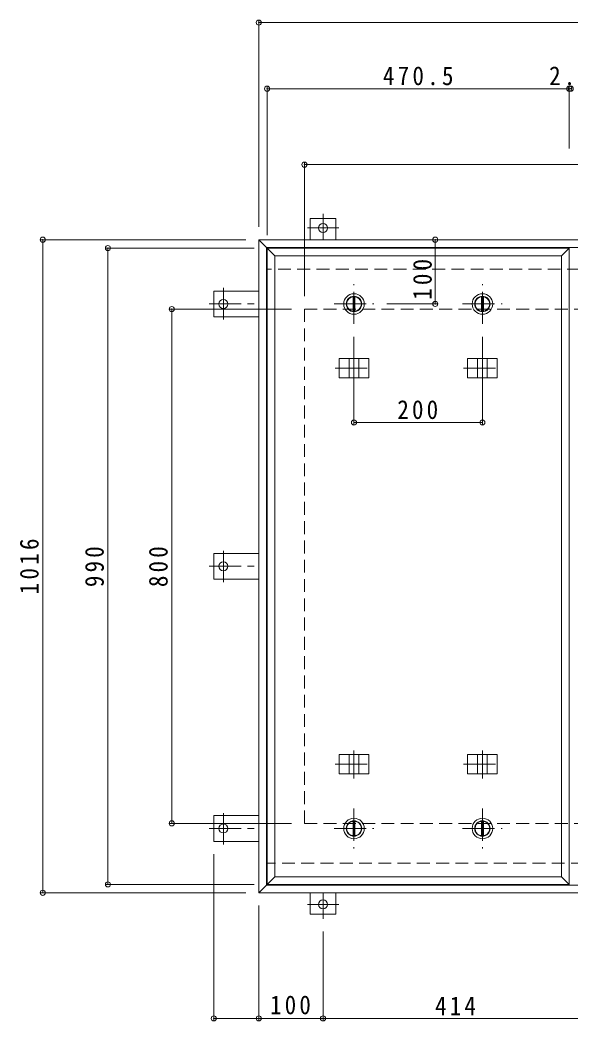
# Model space of a CAD drawing. Units: millimetres at full size, sheet at 1:10. Extents: x -2620 to 2738, y -1962 to 1768.
# Drawn here: x -2554 to -1698, y -227 to 1331 of the extents above; entities that cross this region are included whole.
import ezdxf

# ---------------------------------------------------------------- set-up
doc = ezdxf.new("R2010")
doc.units = ezdxf.units.MM
doc.header["$LTSCALE"] = 10
doc.header["$PDMODE"] = 32
doc.header["$PDSIZE"] = 8
doc.linetypes.add('CHAIN1', pattern=[8, 5, -1, 1, -1])
doc.linetypes.add('DASHED2', pattern=[3, 2, -1])
for name, color, linetype, lineweight in [('0-1_躯体', 2, 'DASHED2', 9), ('0-2_仕上', 4, 'Continuous', 9), ('0-3_建具', 4, 'Continuous', 9), ('0-C_084', 2, 'Continuous', 9), ('0-E_090', 3, 'Continuous', 9), ('0-F_092', 7, 'Continuous', 9)]:
    doc.layers.add(name, color=color, linetype=linetype, lineweight=lineweight)
doc.styles.add('ＭＳ ゴシック', font='')
doc.styles.get('ＭＳ ゴシック').set_extended_font_data('MS Gothic')

msp = doc.modelspace()

# ---------------------------------------------------------------- linework, layer by layer
at = {"layer": '0-1_躯体'}
for p, q in [((-752.35, 942.92), (-2170.35, 942.92)), ((-2111.35, 880.92), (-811.35, 880.92)), ((-2111.35, 80.92), (-2111.35, 880.92)), ((-2111.35, 80.92), (-811.35, 80.92)), ((-1226.1, 18.92), (-2170.35, 18.92))]:
    msp.add_line(p, q, dxfattribs=at)
at = {"layer": '0-2_仕上'}
for p, q in [((-2169.35, 975.92), (-1698.85, 975.92)), ((-2157.35, 963.92), (-2169.35, 975.92)), ((-2169.35, 975.92), (-2169.35, -14.08)), ((-1710.85, 963.92), (-1698.85, 975.92)), ((-1698.85, 975.92), (-1698.85, -14.08)), ((-2157.35, 963.92), (-1710.85, 963.92)), ((-2157.35, 963.92), (-2157.35, -2.08)), ((-1710.85, 963.92), (-1710.85, -2.08))]:
    msp.add_line(p, q, dxfattribs=at)
for points in [[(-2157.35, -2.08), (-2169.35, -14.08), (-1698.85, -14.08)], [(-2157.35, -2.08), (-1710.85, -2.08), (-1698.85, -14.08)]]:
    msp.add_lwpolyline(points, dxfattribs=at)
at = {"layer": '0-3_建具', "color": 2}
for p, q in [((-740.35, 988.92), (-2182.35, 988.92)), ((-2182.35, 988.92), (-2170.35, 976.92)), ((-2182.35, -27.08), (-2182.35, 988.92)), ((-752.35, 976.92), (-2170.35, 976.92)), ((-2170.35, -15.08), (-2170.35, 976.92)), ((-2182.35, -27.08), (-2170.35, -15.08)), ((-752.35, -15.08), (-2170.35, -15.08)), ((-740.35, -27.08), (-2182.35, -27.08))]:
    msp.add_line(p, q, dxfattribs=at)
at = {"layer": '0-3_建具', "linetype": 'CHAIN1'}
for p, q in [((-2034.1, 811.04), (-2034.1, 767.8)), ((-1834.1, 811.04), (-1834.1, 767.8)), ((-2063.51, 788.92), (-2004.69, 788.92)), ((-1863.51, 788.92), (-1804.69, 788.92)), ((-2034.1, 150.81), (-2034.1, 194.04)), ((-1834.1, 150.81), (-1834.1, 194.04)), ((-2063.51, 172.92), (-2004.69, 172.92)), ((-1863.51, 172.92), (-1804.69, 172.92))]:
    msp.add_line(p, q, dxfattribs=at)
at = {"layer": '0-3_建具'}
for p, q in [((-2057.19, 803.92), (-2057.19, 773.92)), ((-2057.19, 803.92), (-2011.01, 803.92)), ((-2041.6, 803.92), (-2041.6, 773.92)), ((-2026.6, 803.92), (-2026.6, 773.92)), ((-2011.01, 803.92), (-2011.01, 773.92)), ((-1857.19, 803.92), (-1857.19, 773.92)), ((-1857.19, 803.92), (-1811.01, 803.92)), ((-1841.6, 803.92), (-1841.6, 773.92)), ((-1826.6, 803.92), (-1826.6, 773.92)), ((-1811.01, 803.92), (-1811.01, 773.92)), ((-2057.19, 773.92), (-2011.01, 773.92)), ((-1857.19, 773.92), (-1811.01, 773.92)), ((-2057.19, 187.92), (-2011.01, 187.92)), ((-2057.19, 157.92), (-2057.19, 187.92)), ((-2041.6, 157.92), (-2041.6, 187.92)), ((-2026.6, 157.92), (-2026.6, 187.92)), ((-2011.01, 157.92), (-2011.01, 187.92)), ((-1857.19, 187.92), (-1811.01, 187.92)), ((-1857.19, 157.92), (-1857.19, 187.92)), ((-1841.6, 157.92), (-1841.6, 187.92)), ((-1826.6, 157.92), (-1826.6, 187.92)), ((-1811.01, 157.92), (-1811.01, 187.92)), ((-2057.19, 157.92), (-2011.01, 157.92)), ((-1857.19, 157.92), (-1811.01, 157.92))]:
    msp.add_line(p, q, dxfattribs=at)
at = {"layer": '0-C_084', "linetype": 'CHAIN1'}
for p, q in [((-2034.1, 857.92), (-2034.1, 919.92)), ((-1834.1, 857.92), (-1834.1, 919.92)), ((-2065.1, 888.92), (-2003.1, 888.92)), ((-1865.1, 888.92), (-1803.1, 888.92)), ((-2034.1, 103.92), (-2034.1, 41.92)), ((-1834.1, 103.92), (-1834.1, 41.92)), ((-2065.1, 72.92), (-2003.1, 72.92)), ((-1865.1, 72.92), (-1803.1, 72.92))]:
    msp.add_line(p, q, dxfattribs=at)
at = {"layer": '0-C_084'}
for p, q in [((-2035.6, 900.33), (-2035.6, 877.52)), ((-2032.6, 900.33), (-2032.6, 877.52)), ((-1835.6, 900.33), (-1835.6, 877.52)), ((-1832.6, 900.33), (-1832.6, 877.52)), ((-2035.6, 61.52), (-2035.6, 84.33)), ((-2032.6, 61.52), (-2032.6, 84.33)), ((-1835.6, 61.52), (-1835.6, 84.33)), ((-1832.6, 61.52), (-1832.6, 84.33))]:
    msp.add_line(p, q, dxfattribs=at)
for centre, radius in [((-2034.1, 888.92), 16), ((-1834.1, 888.92), 16), ((-2034.1, 888.92), 12), ((-2034.1, 888.92), 11.5), ((-1834.1, 888.92), 12), ((-1834.1, 888.92), 11.5), ((-2034.1, 72.92), 16), ((-2034.1, 72.92), 12), ((-2034.1, 72.92), 11.5), ((-1834.1, 72.92), 16), ((-1834.1, 72.92), 12), ((-1834.1, 72.92), 11.5)]:
    msp.add_circle(centre, radius, dxfattribs=at)
at = {"layer": '0-E_090', "linetype": 'CHAIN1'}
for p, q in [((-2082.35, 1029.28), (-2082.35, 989.12)), ((-2057.51, 1007.12), (-2106.39, 1007.12)), ((-2237.55, 913.76), (-2237.55, 864.88)), ((-2259.71, 888.92), (-2182.35, 888.92)), ((-2237.55, 456.08), (-2237.55, 504.97)), ((-2259.71, 480.92), (-2182.35, 480.92)), ((-2237.55, 48.08), (-2237.55, 96.97)), ((-2259.71, 72.92), (-2182.35, 72.92)), ((-2082.35, -67.43), (-2082.35, -27.28)), ((-2057.51, -45.28), (-2106.39, -45.28))]:
    msp.add_line(p, q, dxfattribs=at)
at = {"layer": '0-E_090'}
for p, q in [((-2102.35, 988.92), (-2102.35, 1022.12)), ((-2062.35, 1022.12), (-2102.35, 1022.12)), ((-2062.35, 988.92), (-2062.35, 1022.12)), ((-2182.35, 908.92), (-2252.55, 908.92)), ((-2252.55, 908.92), (-2252.55, 868.92)), ((-2182.35, 868.92), (-2252.55, 868.92)), ((-2252.55, 460.92), (-2252.55, 500.92)), ((-2182.35, 500.92), (-2252.55, 500.92)), ((-2182.35, 460.92), (-2252.55, 460.92)), ((-2252.55, 52.92), (-2252.55, 92.92)), ((-2182.35, 92.92), (-2252.55, 92.92)), ((-2182.35, 52.92), (-2252.55, 52.92)), ((-2102.35, -27.08), (-2102.35, -60.28)), ((-2062.35, -27.08), (-2062.35, -60.28)), ((-2062.35, -60.28), (-2102.35, -60.28))]:
    msp.add_line(p, q, dxfattribs=at)
for centre in [(-2082.35, 1007.12), (-2237.55, 888.92), (-2237.55, 480.92), (-2237.55, 72.92), (-2082.35, -45.28)]:
    msp.add_circle(centre, 7, dxfattribs=at)
at = {"layer": '0-F_092'}
for p, q in [((-2182.35, 1329.64), (-2182.35, 1008.92)), ((-2182.35, 1326.64), (-740.35, 1326.64)), ((-2169.35, 1226.84), (-2169.35, 995.92)), ((-2169.35, 1223.84), (-1698.85, 1223.84)), ((-1698.85, 1226.84), (-1698.85, 1130.74)), ((-1698.85, 1223.84), (-1696.6, 1223.84)), ((-2111.35, 1108.64), (-2111.35, 900.92)), ((-2111.35, 1105.64), (-811.35, 1105.64)), ((-2521.75, 988.92), (-2202.35, 988.92)), ((-2518.75, 988.92), (-2518.75, -27.08)), ((-1907.52, 988.92), (-1907.52, 888.92)), ((-2420.31, 975.92), (-2189.35, 975.92)), ((-2417.31, -14.08), (-2417.31, 975.92)), ((-1904.52, 888.92), (-1983.1, 888.92)), ((-2320.86, 880.92), (-2131.35, 880.92)), ((-2317.86, 80.92), (-2317.86, 880.92)), ((-2034.1, 701.49), (-2034.1, 837.92)), ((-1834.1, 701.49), (-1834.1, 837.92)), ((-2034.1, 704.49), (-1834.1, 704.49)), ((-2320.86, 80.92), (-2131.35, 80.92)), ((-2252.55, -225.53), (-2252.55, 32.92)), ((-2420.31, -14.08), (-2189.35, -14.08)), ((-2521.75, -27.08), (-2202.35, -27.08)), ((-2182.35, -225.53), (-2182.35, -47.08)), ((-2082.35, -225.53), (-2082.35, -87.43)), ((-2252.55, -222.53), (-2182.35, -222.53)), ((-2182.35, -222.53), (-2082.35, -222.53)), ((-2082.35, -222.53), (-1668.35, -222.53))]:
    msp.add_line(p, q, dxfattribs=at)
for p in [(-2182.35, 1326.64), (-2169.35, 1223.84), (-1698.85, 1223.84), (-1696.6, 1223.84), (-2111.35, 1105.64), (-2518.75, 988.92), (-1907.52, 988.92), (-2417.31, 975.92), (-1907.52, 888.92), (-2317.86, 880.92), (-2034.1, 704.49), (-1834.1, 704.49), (-2317.86, 80.92), (-2417.31, -14.08), (-2518.75, -27.08), (-2252.55, -222.53), (-2182.35, -222.53), (-2082.35, -222.53)]:
    msp.add_point(p, dxfattribs=at)

# ---------------------------------------------------------------- texts
at = {"layer": '0-F_092', "color": 2, "char_height": 29.33, "attachment_point": 7, "style": 'ＭＳ ゴシック'}
for s, insert in [('\\T1.28;\\W0.9;470.5', (-1989.1, 1228.84)), ('\\T1.27;\\W0.9;2.3', (-1730.22, 1228.84)), ('\\T1.27;\\W0.9;200', (-1966.6, 709.49)), ('\\T1.27;\\W0.9;100', (-2164.85, -216.53)), ('\\T1.27;\\W0.9;414', (-1907.85, -217.53))]:
    msp.add_mtext(s, dxfattribs=dict(at, insert=insert))
at = {"layer": '0-F_092', "color": 2, "char_height": 29.33, "attachment_point": 7, "rotation": 90, "style": 'ＭＳ ゴシック'}
for s, insert in [('\\T1.27;\\W0.9;100', (-1912.52, 895.44)), ('\\T1.28;\\W0.9;1016', (-2524.75, 437.17)), ('\\T1.27;\\W0.9;990', (-2423.31, 448.42)), ('\\T1.27;\\W0.9;800', (-2323.86, 448.42))]:
    msp.add_mtext(s, dxfattribs=dict(at, insert=insert))

doc.saveas('drawing.dxf')
